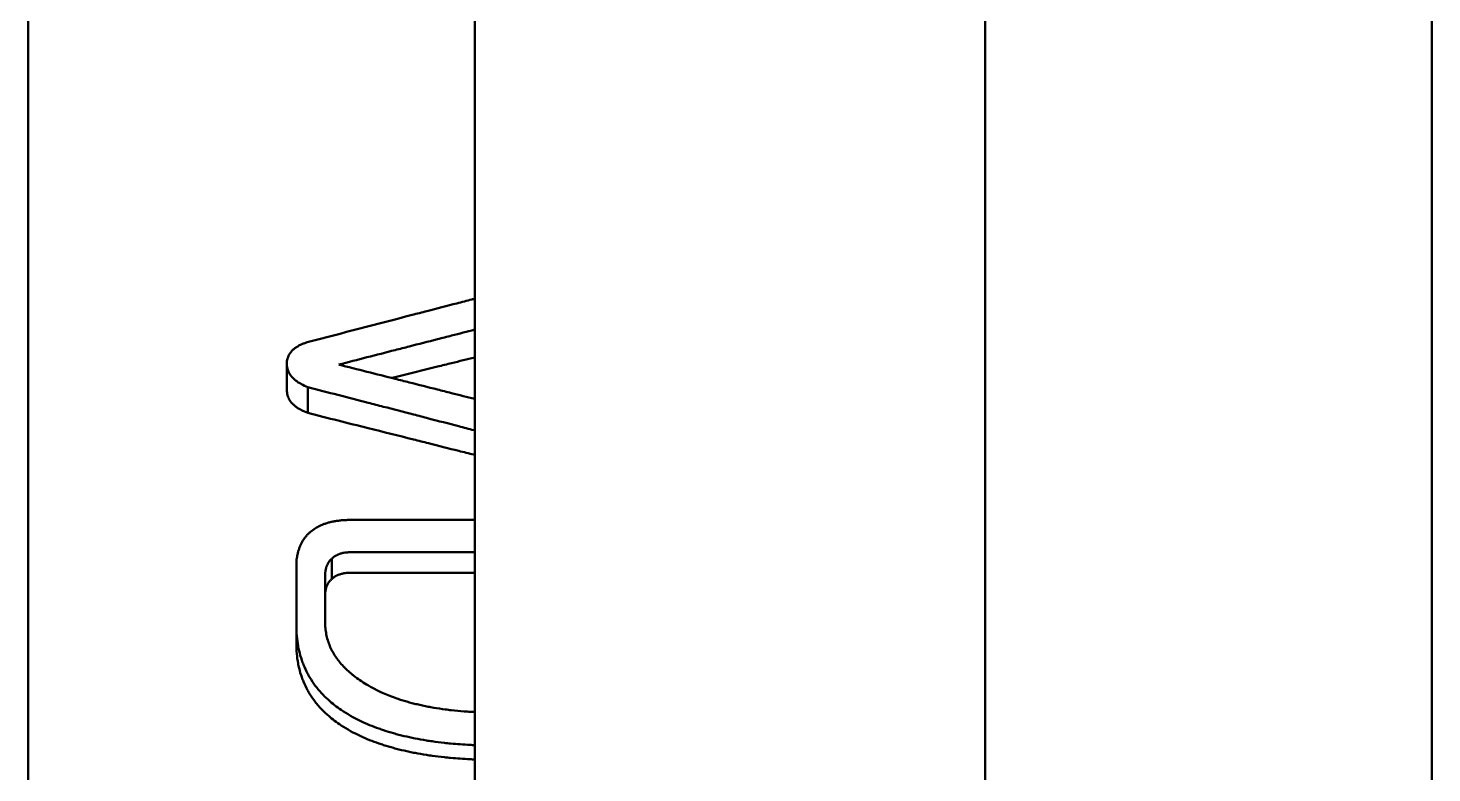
# Model space of a CAD drawing. Header units: millimetres. Extents: x 2121 to 4904, y 892 to 1933.
# Drawn here: x 2774.78 to 2787.98, y 1420.51 to 1427.52 of the extents above; entities that cross this region are included whole.
import ezdxf

# ---------------------------------------------------------------- set-up
doc = ezdxf.new("R2010")
doc.units = ezdxf.units.MM
doc.header["$LTSCALE"] = 1.8
doc.layers.add('외형선(ISO)', color=7, linetype='Continuous', lineweight=50)

msp = doc.modelspace()

# ---------------------------------------------------------------- linework, layer by layer
at = {"layer": '외형선(ISO)', "color": 7}
for p, q in [((2774.779, 1386.133), (2774.779, 1453.633)), ((2778.979, 1453.633), (2778.979, 1386.133)), ((2783.779, 1386.133), (2783.779, 1453.633)), ((2787.979, 1453.633), (2787.979, 1386.133)), ((2777.212, 1424.112), (2777.212, 1424.363)), ((2777.409, 1423.898), (2777.409, 1424.141)), ((2777.808, 1422.588), (2778.979, 1422.588)), ((2777.636, 1422.337), (2777.636, 1422.529)), ((2777.572, 1422.366), (2777.572, 1421.931)), ((2778.979, 1422.394), (2777.808, 1422.394)), ((2777.301, 1421.73), (2777.301, 1421.901))]:
    msp.add_line(p, q, dxfattribs=at)
for points, knots in [([(2778.979, 1424.973), (2778.969, 1424.971), (2778.96, 1424.968), (2778.951, 1424.966), (2778.904, 1424.954), (2778.858, 1424.942), (2778.811, 1424.929), (2778.717, 1424.905), (2778.623, 1424.881), (2778.529, 1424.856), (2778.482, 1424.844), (2778.436, 1424.832), (2778.389, 1424.82), (2778.061, 1424.735), (2777.732, 1424.649), (2777.404, 1424.564)], [0.1243351, 0.1243351, 0.1243351, 0.1243351, 0.1262184, 0.1262184, 0.1262184, 0.1359275, 0.1359275, 0.1359275, 0.1553457, 0.1553457, 0.1553457, 0.1650549, 0.1650549, 0.1650549, 0.2330186, 0.2330186, 0.2330186, 0.2330186]), ([(2777.7, 1424.353), (2777.877, 1424.399), (2778.054, 1424.444), (2778.23, 1424.49), (2778.275, 1424.501), (2778.319, 1424.512), (2778.363, 1424.524), (2778.451, 1424.546), (2778.54, 1424.569), (2778.628, 1424.592), (2778.673, 1424.603), (2778.717, 1424.615), (2778.761, 1424.626), (2778.834, 1424.645), (2778.906, 1424.663), (2778.979, 1424.682)], [0, 0, 0, 0, 0.0365897, 0.0365897, 0.0365897, 0.04573713, 0.04573713, 0.04573713, 0.06403198, 0.06403198, 0.06403198, 0.0731794, 0.0731794, 0.0731794, 0.08818727, 0.08818727, 0.08818727, 0.08818727]), ([(2777.404, 1424.564), (2777.393, 1424.56), (2777.383, 1424.557), (2777.373, 1424.553), (2777.364, 1424.549), (2777.354, 1424.545), (2777.345, 1424.541), (2777.341, 1424.539), (2777.337, 1424.537), (2777.332, 1424.535), (2777.324, 1424.53), (2777.316, 1424.526), (2777.308, 1424.521), (2777.305, 1424.519), (2777.301, 1424.516), (2777.297, 1424.514), (2777.29, 1424.509), (2777.284, 1424.504), (2777.277, 1424.499), (2777.274, 1424.496), (2777.271, 1424.493), (2777.268, 1424.491), (2777.263, 1424.485), (2777.257, 1424.48), (2777.252, 1424.474), (2777.25, 1424.471), (2777.248, 1424.468), (2777.245, 1424.465), (2777.241, 1424.459), (2777.237, 1424.453), (2777.233, 1424.447), (2777.232, 1424.444), (2777.23, 1424.44), (2777.228, 1424.437), (2777.225, 1424.431), (2777.223, 1424.424), (2777.22, 1424.417), (2777.219, 1424.414), (2777.218, 1424.41), (2777.217, 1424.407), (2777.216, 1424.4), (2777.214, 1424.393), (2777.213, 1424.385), (2777.212, 1424.378), (2777.212, 1424.37), (2777.212, 1424.363)], [0, 0, 0, 0, 0.083333, 0.083333, 0.083333, 0.166667, 0.166667, 0.166667, 0.208333, 0.208333, 0.208333, 0.291667, 0.291667, 0.291667, 0.333333, 0.333333, 0.333333, 0.416667, 0.416667, 0.416667, 0.458333, 0.458333, 0.458333, 0.541667, 0.541667, 0.541667, 0.583333, 0.583333, 0.583333, 0.666667, 0.666667, 0.666667, 0.708333, 0.708333, 0.708333, 0.791667, 0.791667, 0.791667, 0.833333, 0.833333, 0.833333, 0.916667, 0.916667, 0.916667, 1, 1, 1, 1]), ([(2778.979, 1424.421), (2778.906, 1424.403), (2778.834, 1424.385), (2778.761, 1424.367), (2778.717, 1424.356), (2778.673, 1424.345), (2778.628, 1424.334), (2778.496, 1424.301), (2778.363, 1424.268), (2778.23, 1424.235), (2778.22, 1424.232), (2778.209, 1424.23), (2778.199, 1424.227)], [-0.08818727, -0.08818727, -0.08818727, -0.08818727, -0.0731794, -0.0731794, -0.0731794, -0.06403198, -0.06403198, -0.06403198, -0.0365897, -0.0365897, -0.0365897, -0.0343993, -0.0343993, -0.0343993, -0.0343993]), ([(2777.212, 1424.363), (2777.212, 1424.355), (2777.212, 1424.347), (2777.213, 1424.339), (2777.214, 1424.331), (2777.216, 1424.324), (2777.217, 1424.316), (2777.218, 1424.313), (2777.219, 1424.309), (2777.221, 1424.305), (2777.223, 1424.298), (2777.226, 1424.291), (2777.229, 1424.284), (2777.23, 1424.281), (2777.232, 1424.277), (2777.234, 1424.274), (2777.238, 1424.267), (2777.242, 1424.261), (2777.246, 1424.254), (2777.248, 1424.251), (2777.251, 1424.248), (2777.253, 1424.245), (2777.258, 1424.238), (2777.264, 1424.232), (2777.27, 1424.226), (2777.273, 1424.223), (2777.276, 1424.22), (2777.279, 1424.217), (2777.285, 1424.211), (2777.292, 1424.206), (2777.3, 1424.2), (2777.303, 1424.197), (2777.307, 1424.195), (2777.311, 1424.192), (2777.322, 1424.184), (2777.335, 1424.176), (2777.349, 1424.169), (2777.367, 1424.159), (2777.387, 1424.15), (2777.409, 1424.141)], [0, 0, 0, 0, 0.083333, 0.083333, 0.083333, 0.166667, 0.166667, 0.166667, 0.208333, 0.208333, 0.208333, 0.291667, 0.291667, 0.291667, 0.333333, 0.333333, 0.333333, 0.416667, 0.416667, 0.416667, 0.458333, 0.458333, 0.458333, 0.541667, 0.541667, 0.541667, 0.583333, 0.583333, 0.583333, 0.666667, 0.666667, 0.666667, 0.708333, 0.708333, 0.708333, 0.833333, 0.833333, 0.833333, 1, 1, 1, 1]), ([(2778.979, 1424.03), (2778.906, 1424.048), (2778.832, 1424.067), (2778.759, 1424.085), (2778.715, 1424.096), (2778.671, 1424.107), (2778.627, 1424.119), (2778.539, 1424.141), (2778.45, 1424.163), (2778.362, 1424.186), (2778.318, 1424.197), (2778.274, 1424.208), (2778.23, 1424.219), (2778.053, 1424.264), (2777.876, 1424.308), (2777.7, 1424.353)], [0.13082533, 0.13082533, 0.13082533, 0.13082533, 0.14592504, 0.14592504, 0.14592504, 0.15504535, 0.15504535, 0.15504535, 0.17328598, 0.17328598, 0.17328598, 0.1824063, 0.1824063, 0.1824063, 0.21888756, 0.21888756, 0.21888756, 0.21888756]), ([(2777.409, 1423.898), (2777.387, 1423.906), (2777.367, 1423.915), (2777.349, 1423.925), (2777.335, 1423.932), (2777.322, 1423.939), (2777.311, 1423.947), (2777.307, 1423.95), (2777.303, 1423.952), (2777.3, 1423.955), (2777.292, 1423.96), (2777.285, 1423.966), (2777.279, 1423.971), (2777.276, 1423.974), (2777.273, 1423.977), (2777.27, 1423.98), (2777.264, 1423.986), (2777.258, 1423.992), (2777.253, 1423.998), (2777.251, 1424.001), (2777.248, 1424.004), (2777.246, 1424.007), (2777.242, 1424.013), (2777.238, 1424.02), (2777.234, 1424.026), (2777.232, 1424.029), (2777.23, 1424.033), (2777.229, 1424.036), (2777.226, 1424.043), (2777.223, 1424.05), (2777.221, 1424.057), (2777.219, 1424.06), (2777.218, 1424.064), (2777.217, 1424.067), (2777.214, 1424.082), (2777.212, 1424.096), (2777.212, 1424.112)], [-1, -1, -1, -1, -0.833333, -0.833333, -0.833333, -0.708333, -0.708333, -0.708333, -0.666667, -0.666667, -0.666667, -0.583333, -0.583333, -0.583333, -0.541667, -0.541667, -0.541667, -0.458333, -0.458333, -0.458333, -0.416667, -0.416667, -0.416667, -0.333333, -0.333333, -0.333333, -0.291667, -0.291667, -0.291667, -0.208333, -0.208333, -0.208333, -0.166667, -0.166667, -0.166667, 0, 0, 0, 0]), ([(2777.409, 1424.141), (2777.598, 1424.092), (2777.787, 1424.043), (2777.977, 1423.994), (2778.024, 1423.982), (2778.071, 1423.97), (2778.118, 1423.957), (2778.213, 1423.933), (2778.308, 1423.908), (2778.402, 1423.884), (2778.45, 1423.871), (2778.497, 1423.859), (2778.544, 1423.847), (2778.639, 1423.822), (2778.733, 1423.798), (2778.828, 1423.773), (2778.875, 1423.761), (2778.922, 1423.748), (2778.97, 1423.736), (2778.973, 1423.735), (2778.976, 1423.735), (2778.979, 1423.734)], [0, 0, 0, 0, 0.0391398, 0.0391398, 0.0391398, 0.0489247, 0.0489247, 0.0489247, 0.0684946, 0.0684946, 0.0684946, 0.0782795, 0.0782795, 0.0782795, 0.0978494, 0.0978494, 0.0978494, 0.1076343, 0.1076343, 0.1076343, 0.1082414, 0.1082414, 0.1082414, 0.1082414]), ([(2778.979, 1423.504), (2778.976, 1423.504), (2778.973, 1423.505), (2778.97, 1423.506), (2778.922, 1423.518), (2778.875, 1423.53), (2778.828, 1423.541), (2778.733, 1423.565), (2778.639, 1423.589), (2778.544, 1423.613), (2778.497, 1423.625), (2778.45, 1423.637), (2778.402, 1423.649), (2778.26, 1423.684), (2778.118, 1423.72), (2777.977, 1423.756), (2777.882, 1423.779), (2777.787, 1423.803), (2777.693, 1423.827), (2777.598, 1423.85), (2777.504, 1423.874), (2777.409, 1423.898)], [-0.1082414, -0.1082414, -0.1082414, -0.1082414, -0.1076343, -0.1076343, -0.1076343, -0.0978494, -0.0978494, -0.0978494, -0.0782795, -0.0782795, -0.0782795, -0.0684946, -0.0684946, -0.0684946, -0.0391398, -0.0391398, -0.0391398, -0.0195699, -0.0195699, -0.0195699, 0, 0, 0, 0]), ([(2777.813, 1422.892), (2777.799, 1422.892), (2777.786, 1422.892), (2777.773, 1422.891), (2777.76, 1422.891), (2777.747, 1422.89), (2777.734, 1422.889), (2777.728, 1422.889), (2777.722, 1422.888), (2777.715, 1422.887), (2777.703, 1422.886), (2777.691, 1422.884), (2777.679, 1422.883), (2777.673, 1422.882), (2777.667, 1422.881), (2777.661, 1422.88), (2777.65, 1422.878), (2777.639, 1422.875), (2777.628, 1422.873), (2777.622, 1422.871), (2777.617, 1422.87), (2777.611, 1422.869), (2777.6, 1422.866), (2777.59, 1422.863), (2777.579, 1422.859), (2777.574, 1422.857), (2777.569, 1422.856), (2777.564, 1422.854), (2777.554, 1422.85), (2777.545, 1422.846), (2777.535, 1422.842), (2777.53, 1422.84), (2777.526, 1422.838), (2777.521, 1422.836), (2777.507, 1422.829), (2777.494, 1422.822), (2777.481, 1422.814), (2777.464, 1422.803), (2777.449, 1422.792), (2777.434, 1422.779)], [0, 0, 0, 0, 0.083333, 0.083333, 0.083333, 0.166667, 0.166667, 0.166667, 0.208333, 0.208333, 0.208333, 0.291667, 0.291667, 0.291667, 0.333333, 0.333333, 0.333333, 0.416667, 0.416667, 0.416667, 0.458333, 0.458333, 0.458333, 0.541667, 0.541667, 0.541667, 0.583333, 0.583333, 0.583333, 0.666667, 0.666667, 0.666667, 0.708333, 0.708333, 0.708333, 0.833333, 0.833333, 0.833333, 1, 1, 1, 1]), ([(2777.434, 1422.779), (2777.426, 1422.773), (2777.419, 1422.767), (2777.412, 1422.76), (2777.406, 1422.753), (2777.399, 1422.746), (2777.393, 1422.739), (2777.39, 1422.735), (2777.387, 1422.732), (2777.384, 1422.728), (2777.378, 1422.72), (2777.373, 1422.713), (2777.367, 1422.705), (2777.365, 1422.701), (2777.362, 1422.697), (2777.36, 1422.693), (2777.355, 1422.684), (2777.35, 1422.676), (2777.346, 1422.667), (2777.344, 1422.663), (2777.342, 1422.659), (2777.34, 1422.654), (2777.336, 1422.645), (2777.332, 1422.636), (2777.329, 1422.627), (2777.327, 1422.622), (2777.325, 1422.617), (2777.324, 1422.612), (2777.321, 1422.603), (2777.318, 1422.593), (2777.315, 1422.583), (2777.314, 1422.578), (2777.313, 1422.573), (2777.312, 1422.567), (2777.309, 1422.552), (2777.306, 1422.536), (2777.304, 1422.519), (2777.302, 1422.497), (2777.301, 1422.474), (2777.301, 1422.45)], [0, 0, 0, 0, 0.083333, 0.083333, 0.083333, 0.166667, 0.166667, 0.166667, 0.208333, 0.208333, 0.208333, 0.291667, 0.291667, 0.291667, 0.333333, 0.333333, 0.333333, 0.416667, 0.416667, 0.416667, 0.458333, 0.458333, 0.458333, 0.541667, 0.541667, 0.541667, 0.583333, 0.583333, 0.583333, 0.666667, 0.666667, 0.666667, 0.708333, 0.708333, 0.708333, 0.833333, 0.833333, 0.833333, 1, 1, 1, 1]), ([(2777.636, 1422.529), (2777.642, 1422.535), (2777.649, 1422.541), (2777.657, 1422.547), (2777.659, 1422.548), (2777.661, 1422.549), (2777.663, 1422.551), (2777.667, 1422.553), (2777.671, 1422.556), (2777.675, 1422.558), (2777.677, 1422.559), (2777.679, 1422.56), (2777.681, 1422.561), (2777.685, 1422.564), (2777.69, 1422.566), (2777.694, 1422.568), (2777.697, 1422.569), (2777.699, 1422.57), (2777.701, 1422.57), (2777.706, 1422.572), (2777.711, 1422.574), (2777.716, 1422.575), (2777.718, 1422.576), (2777.721, 1422.577), (2777.723, 1422.577), (2777.728, 1422.579), (2777.733, 1422.58), (2777.739, 1422.581), (2777.741, 1422.582), (2777.744, 1422.582), (2777.747, 1422.583), (2777.755, 1422.584), (2777.763, 1422.585), (2777.772, 1422.586), (2777.784, 1422.587), (2777.796, 1422.588), (2777.808, 1422.588)], [0, 0, 0, 0, 0.166667, 0.166667, 0.166667, 0.208333, 0.208333, 0.208333, 0.291667, 0.291667, 0.291667, 0.333333, 0.333333, 0.333333, 0.416667, 0.416667, 0.416667, 0.458333, 0.458333, 0.458333, 0.541667, 0.541667, 0.541667, 0.583333, 0.583333, 0.583333, 0.666667, 0.666667, 0.666667, 0.708333, 0.708333, 0.708333, 0.833333, 0.833333, 0.833333, 1, 1, 1, 1]), ([(2777.301, 1422.45), (2777.301, 1422.435), (2777.301, 1422.419), (2777.301, 1422.404), (2777.301, 1422.389), (2777.301, 1422.374), (2777.301, 1422.359), (2777.301, 1422.351), (2777.301, 1422.343), (2777.301, 1422.336), (2777.301, 1422.321), (2777.301, 1422.305), (2777.301, 1422.29), (2777.301, 1422.283), (2777.301, 1422.275), (2777.301, 1422.267), (2777.301, 1422.252), (2777.301, 1422.237), (2777.301, 1422.222), (2777.301, 1422.214), (2777.301, 1422.206), (2777.301, 1422.199), (2777.301, 1422.184), (2777.301, 1422.168), (2777.301, 1422.153), (2777.301, 1422.145), (2777.301, 1422.138), (2777.301, 1422.13), (2777.301, 1422.115), (2777.301, 1422.1), (2777.301, 1422.084), (2777.301, 1422.077), (2777.301, 1422.069), (2777.301, 1422.062), (2777.301, 1422.039), (2777.301, 1422.016), (2777.301, 1421.993), (2777.301, 1421.962), (2777.301, 1421.932), (2777.301, 1421.901)], [0, 0, 0, 0, 0.00303888, 0.00303888, 0.00303888, 0.00607776, 0.00607776, 0.00607776, 0.0075972, 0.0075972, 0.0075972, 0.01063608, 0.01063608, 0.01063608, 0.01215552, 0.01215552, 0.01215552, 0.01519439, 0.01519439, 0.01519439, 0.01671383, 0.01671383, 0.01671383, 0.01975271, 0.01975271, 0.01975271, 0.02127215, 0.02127215, 0.02127215, 0.02431103, 0.02431103, 0.02431103, 0.02583047, 0.02583047, 0.02583047, 0.03038879, 0.03038879, 0.03038879, 0.03646655, 0.03646655, 0.03646655, 0.03646655]), ([(2777.572, 1422.366), (2777.572, 1422.378), (2777.572, 1422.39), (2777.573, 1422.401), (2777.574, 1422.403), (2777.574, 1422.406), (2777.574, 1422.409), (2777.575, 1422.414), (2777.576, 1422.42), (2777.577, 1422.425), (2777.578, 1422.427), (2777.578, 1422.43), (2777.579, 1422.432), (2777.58, 1422.437), (2777.581, 1422.442), (2777.583, 1422.447), (2777.584, 1422.449), (2777.584, 1422.452), (2777.585, 1422.454), (2777.587, 1422.459), (2777.589, 1422.463), (2777.59, 1422.468), (2777.591, 1422.47), (2777.592, 1422.472), (2777.594, 1422.474), (2777.596, 1422.478), (2777.598, 1422.483), (2777.6, 1422.487), (2777.601, 1422.489), (2777.603, 1422.491), (2777.604, 1422.492), (2777.608, 1422.498), (2777.612, 1422.504), (2777.616, 1422.509), (2777.622, 1422.516), (2777.629, 1422.523), (2777.636, 1422.529)], [0, 0, 0, 0, 0.166667, 0.166667, 0.166667, 0.208333, 0.208333, 0.208333, 0.291667, 0.291667, 0.291667, 0.333333, 0.333333, 0.333333, 0.416667, 0.416667, 0.416667, 0.458333, 0.458333, 0.458333, 0.541667, 0.541667, 0.541667, 0.583333, 0.583333, 0.583333, 0.666667, 0.666667, 0.666667, 0.708333, 0.708333, 0.708333, 0.833333, 0.833333, 0.833333, 1, 1, 1, 1]), ([(2777.636, 1422.337), (2777.629, 1422.331), (2777.622, 1422.325), (2777.616, 1422.318), (2777.612, 1422.313), (2777.608, 1422.308), (2777.604, 1422.302), (2777.603, 1422.3), (2777.601, 1422.298), (2777.6, 1422.296), (2777.598, 1422.293), (2777.596, 1422.289), (2777.594, 1422.284), (2777.592, 1422.282), (2777.591, 1422.28), (2777.59, 1422.278), (2777.589, 1422.274), (2777.587, 1422.27), (2777.585, 1422.265), (2777.584, 1422.263), (2777.584, 1422.261), (2777.583, 1422.258), (2777.581, 1422.254), (2777.58, 1422.249), (2777.579, 1422.244), (2777.578, 1422.242), (2777.578, 1422.239), (2777.577, 1422.237), (2777.576, 1422.232), (2777.575, 1422.227), (2777.574, 1422.221), (2777.574, 1422.219), (2777.574, 1422.216), (2777.573, 1422.213), (2777.572, 1422.203), (2777.572, 1422.192), (2777.572, 1422.18)], [-1, -1, -1, -1, -0.833333, -0.833333, -0.833333, -0.708333, -0.708333, -0.708333, -0.666667, -0.666667, -0.666667, -0.583333, -0.583333, -0.583333, -0.541667, -0.541667, -0.541667, -0.458333, -0.458333, -0.458333, -0.416667, -0.416667, -0.416667, -0.333333, -0.333333, -0.333333, -0.291667, -0.291667, -0.291667, -0.208333, -0.208333, -0.208333, -0.166667, -0.166667, -0.166667, 0, 0, 0, 0]), ([(2777.808, 1422.394), (2777.796, 1422.394), (2777.784, 1422.394), (2777.772, 1422.393), (2777.763, 1422.392), (2777.755, 1422.391), (2777.747, 1422.39), (2777.744, 1422.389), (2777.741, 1422.389), (2777.739, 1422.388), (2777.733, 1422.387), (2777.728, 1422.386), (2777.723, 1422.384), (2777.721, 1422.384), (2777.718, 1422.383), (2777.716, 1422.382), (2777.711, 1422.381), (2777.706, 1422.379), (2777.701, 1422.378), (2777.699, 1422.377), (2777.697, 1422.376), (2777.694, 1422.375), (2777.69, 1422.373), (2777.685, 1422.371), (2777.681, 1422.369), (2777.679, 1422.368), (2777.677, 1422.367), (2777.675, 1422.366), (2777.671, 1422.363), (2777.667, 1422.361), (2777.663, 1422.359), (2777.661, 1422.357), (2777.659, 1422.356), (2777.657, 1422.355), (2777.649, 1422.349), (2777.642, 1422.344), (2777.636, 1422.337)], [-1, -1, -1, -1, -0.833333, -0.833333, -0.833333, -0.708333, -0.708333, -0.708333, -0.666667, -0.666667, -0.666667, -0.583333, -0.583333, -0.583333, -0.541667, -0.541667, -0.541667, -0.458333, -0.458333, -0.458333, -0.416667, -0.416667, -0.416667, -0.333333, -0.333333, -0.333333, -0.291667, -0.291667, -0.291667, -0.208333, -0.208333, -0.208333, -0.166667, -0.166667, -0.166667, 0, 0, 0, 0]), ([(2777.961, 1421.344), (2777.918, 1421.37), (2777.878, 1421.398), (2777.842, 1421.426), (2777.833, 1421.433), (2777.824, 1421.44), (2777.816, 1421.447), (2777.799, 1421.461), (2777.782, 1421.476), (2777.767, 1421.491), (2777.759, 1421.499), (2777.752, 1421.506), (2777.745, 1421.514), (2777.73, 1421.529), (2777.717, 1421.544), (2777.704, 1421.56), (2777.698, 1421.568), (2777.692, 1421.576), (2777.686, 1421.584), (2777.674, 1421.6), (2777.663, 1421.616), (2777.653, 1421.633), (2777.649, 1421.641), (2777.644, 1421.65), (2777.639, 1421.658), (2777.63, 1421.675), (2777.622, 1421.692), (2777.615, 1421.709), (2777.611, 1421.718), (2777.608, 1421.727), (2777.605, 1421.736), (2777.599, 1421.753), (2777.593, 1421.771), (2777.589, 1421.789), (2777.586, 1421.798), (2777.584, 1421.808), (2777.583, 1421.817), (2777.579, 1421.835), (2777.576, 1421.854), (2777.574, 1421.873), (2777.573, 1421.892), (2777.572, 1421.911), (2777.572, 1421.931)], [0, 0, 0, 0, 0.166667, 0.166667, 0.166667, 0.208333, 0.208333, 0.208333, 0.291667, 0.291667, 0.291667, 0.333333, 0.333333, 0.333333, 0.416667, 0.416667, 0.416667, 0.458333, 0.458333, 0.458333, 0.541667, 0.541667, 0.541667, 0.583333, 0.583333, 0.583333, 0.666667, 0.666667, 0.666667, 0.708333, 0.708333, 0.708333, 0.791667, 0.791667, 0.791667, 0.833333, 0.833333, 0.833333, 0.916667, 0.916667, 0.916667, 1, 1, 1, 1]), ([(2777.301, 1421.901), (2777.301, 1421.867), (2777.302, 1421.834), (2777.305, 1421.802), (2777.308, 1421.769), (2777.312, 1421.738), (2777.318, 1421.707), (2777.32, 1421.691), (2777.323, 1421.676), (2777.327, 1421.661), (2777.334, 1421.631), (2777.342, 1421.601), (2777.352, 1421.572), (2777.357, 1421.558), (2777.362, 1421.544), (2777.368, 1421.53), (2777.379, 1421.502), (2777.392, 1421.474), (2777.406, 1421.448), (2777.413, 1421.435), (2777.42, 1421.422), (2777.428, 1421.409), (2777.443, 1421.383), (2777.46, 1421.358), (2777.479, 1421.333), (2777.488, 1421.321), (2777.497, 1421.309), (2777.507, 1421.298), (2777.527, 1421.274), (2777.548, 1421.251), (2777.57, 1421.229), (2777.581, 1421.218), (2777.593, 1421.207), (2777.605, 1421.197), (2777.641, 1421.165), (2777.679, 1421.134), (2777.722, 1421.106), (2777.778, 1421.067), (2777.839, 1421.032), (2777.907, 1421)], [0, 0, 0, 0, 0.083333, 0.083333, 0.083333, 0.166667, 0.166667, 0.166667, 0.208333, 0.208333, 0.208333, 0.291667, 0.291667, 0.291667, 0.333333, 0.333333, 0.333333, 0.416667, 0.416667, 0.416667, 0.458333, 0.458333, 0.458333, 0.541667, 0.541667, 0.541667, 0.583333, 0.583333, 0.583333, 0.666667, 0.666667, 0.666667, 0.708333, 0.708333, 0.708333, 0.833333, 0.833333, 0.833333, 1, 1, 1, 1]), ([(2777.907, 1420.858), (2777.839, 1420.889), (2777.778, 1420.923), (2777.722, 1420.96), (2777.679, 1420.988), (2777.641, 1421.017), (2777.605, 1421.048), (2777.593, 1421.058), (2777.581, 1421.069), (2777.57, 1421.08), (2777.548, 1421.101), (2777.527, 1421.123), (2777.507, 1421.146), (2777.497, 1421.157), (2777.488, 1421.169), (2777.479, 1421.181), (2777.46, 1421.204), (2777.443, 1421.228), (2777.428, 1421.253), (2777.42, 1421.266), (2777.413, 1421.279), (2777.406, 1421.291), (2777.392, 1421.317), (2777.379, 1421.343), (2777.368, 1421.371), (2777.362, 1421.384), (2777.357, 1421.398), (2777.352, 1421.412), (2777.342, 1421.44), (2777.334, 1421.468), (2777.327, 1421.497), (2777.323, 1421.512), (2777.32, 1421.527), (2777.318, 1421.542), (2777.306, 1421.602), (2777.301, 1421.664), (2777.301, 1421.73)], [-1, -1, -1, -1, -0.833333, -0.833333, -0.833333, -0.708333, -0.708333, -0.708333, -0.666667, -0.666667, -0.666667, -0.583333, -0.583333, -0.583333, -0.541667, -0.541667, -0.541667, -0.458333, -0.458333, -0.458333, -0.416667, -0.416667, -0.416667, -0.333333, -0.333333, -0.333333, -0.291667, -0.291667, -0.291667, -0.208333, -0.208333, -0.208333, -0.166667, -0.166667, -0.166667, 0, 0, 0, 0]), ([(2778.979, 1421.085), (2778.965, 1421.086), (2778.952, 1421.086), (2778.938, 1421.087), (2778.918, 1421.088), (2778.898, 1421.09), (2778.878, 1421.091), (2778.838, 1421.094), (2778.799, 1421.098), (2778.76, 1421.102), (2778.741, 1421.105), (2778.722, 1421.107), (2778.703, 1421.109), (2778.666, 1421.114), (2778.629, 1421.12), (2778.593, 1421.126), (2778.575, 1421.129), (2778.558, 1421.132), (2778.54, 1421.135), (2778.505, 1421.142), (2778.471, 1421.15), (2778.438, 1421.158), (2778.421, 1421.161), (2778.404, 1421.166), (2778.388, 1421.17), (2778.356, 1421.178), (2778.324, 1421.188), (2778.293, 1421.197), (2778.277, 1421.202), (2778.262, 1421.207), (2778.247, 1421.213), (2778.202, 1421.228), (2778.159, 1421.245), (2778.117, 1421.264), (2778.062, 1421.288), (2778.01, 1421.315), (2777.961, 1421.344)], [0.1394588, 0.1394588, 0.1394588, 0.1394588, 0.1666667, 0.1666667, 0.1666667, 0.2083333, 0.2083333, 0.2083333, 0.2916667, 0.2916667, 0.2916667, 0.3333333, 0.3333333, 0.3333333, 0.4166667, 0.4166667, 0.4166667, 0.4583333, 0.4583333, 0.4583333, 0.5416667, 0.5416667, 0.5416667, 0.5833333, 0.5833333, 0.5833333, 0.6666667, 0.6666667, 0.6666667, 0.7083333, 0.7083333, 0.7083333, 0.8333333, 0.8333333, 0.8333333, 1, 1, 1, 1]), ([(2777.907, 1421), (2777.934, 1420.987), (2777.961, 1420.975), (2777.99, 1420.963), (2778.018, 1420.951), (2778.047, 1420.94), (2778.077, 1420.93), (2778.092, 1420.924), (2778.107, 1420.919), (2778.122, 1420.914), (2778.152, 1420.904), (2778.184, 1420.894), (2778.216, 1420.885), (2778.232, 1420.881), (2778.248, 1420.876), (2778.264, 1420.872), (2778.297, 1420.863), (2778.331, 1420.856), (2778.365, 1420.848), (2778.382, 1420.844), (2778.399, 1420.841), (2778.417, 1420.837), (2778.452, 1420.83), (2778.487, 1420.824), (2778.524, 1420.818), (2778.542, 1420.815), (2778.561, 1420.812), (2778.579, 1420.81), (2778.616, 1420.804), (2778.654, 1420.8), (2778.693, 1420.795), (2778.712, 1420.793), (2778.732, 1420.791), (2778.752, 1420.789), (2778.811, 1420.784), (2778.872, 1420.779), (2778.934, 1420.776), (2778.949, 1420.775), (2778.964, 1420.775), (2778.979, 1420.774)], [0, 0, 0, 0, 0.0833333, 0.0833333, 0.0833333, 0.1666667, 0.1666667, 0.1666667, 0.2083333, 0.2083333, 0.2083333, 0.2916667, 0.2916667, 0.2916667, 0.3333333, 0.3333333, 0.3333333, 0.4166667, 0.4166667, 0.4166667, 0.4583333, 0.4583333, 0.4583333, 0.5416667, 0.5416667, 0.5416667, 0.5833333, 0.5833333, 0.5833333, 0.6666667, 0.6666667, 0.6666667, 0.7083333, 0.7083333, 0.7083333, 0.8333333, 0.8333333, 0.8333333, 0.8627943, 0.8627943, 0.8627943, 0.8627943]), ([(2778.979, 1420.639), (2778.964, 1420.64), (2778.949, 1420.64), (2778.934, 1420.641), (2778.872, 1420.644), (2778.811, 1420.649), (2778.752, 1420.654), (2778.732, 1420.656), (2778.712, 1420.658), (2778.693, 1420.66), (2778.654, 1420.664), (2778.616, 1420.669), (2778.579, 1420.674), (2778.561, 1420.676), (2778.542, 1420.679), (2778.524, 1420.682), (2778.487, 1420.687), (2778.452, 1420.694), (2778.417, 1420.7), (2778.399, 1420.704), (2778.382, 1420.707), (2778.365, 1420.711), (2778.331, 1420.718), (2778.297, 1420.726), (2778.264, 1420.734), (2778.248, 1420.738), (2778.232, 1420.742), (2778.216, 1420.747), (2778.184, 1420.756), (2778.152, 1420.765), (2778.122, 1420.775), (2778.107, 1420.78), (2778.092, 1420.785), (2778.077, 1420.79), (2778.017, 1420.81), (2777.96, 1420.833), (2777.907, 1420.858)], [-0.8627943, -0.8627943, -0.8627943, -0.8627943, -0.8333333, -0.8333333, -0.8333333, -0.7083333, -0.7083333, -0.7083333, -0.6666667, -0.6666667, -0.6666667, -0.5833333, -0.5833333, -0.5833333, -0.5416667, -0.5416667, -0.5416667, -0.4583333, -0.4583333, -0.4583333, -0.4166667, -0.4166667, -0.4166667, -0.3333333, -0.3333333, -0.3333333, -0.2916667, -0.2916667, -0.2916667, -0.2083333, -0.2083333, -0.2083333, -0.1666667, -0.1666667, -0.1666667, 0, 0, 0, 0])]:
    msp.add_open_spline(points, degree=3, knots=knots, dxfattribs=at)
msp.add_open_spline([(2778.979, 1422.892), (2778.59, 1422.892), (2778.202, 1422.892), (2777.813, 1422.892)], degree=3, dxfattribs=at)

doc.saveas('drawing.dxf')
